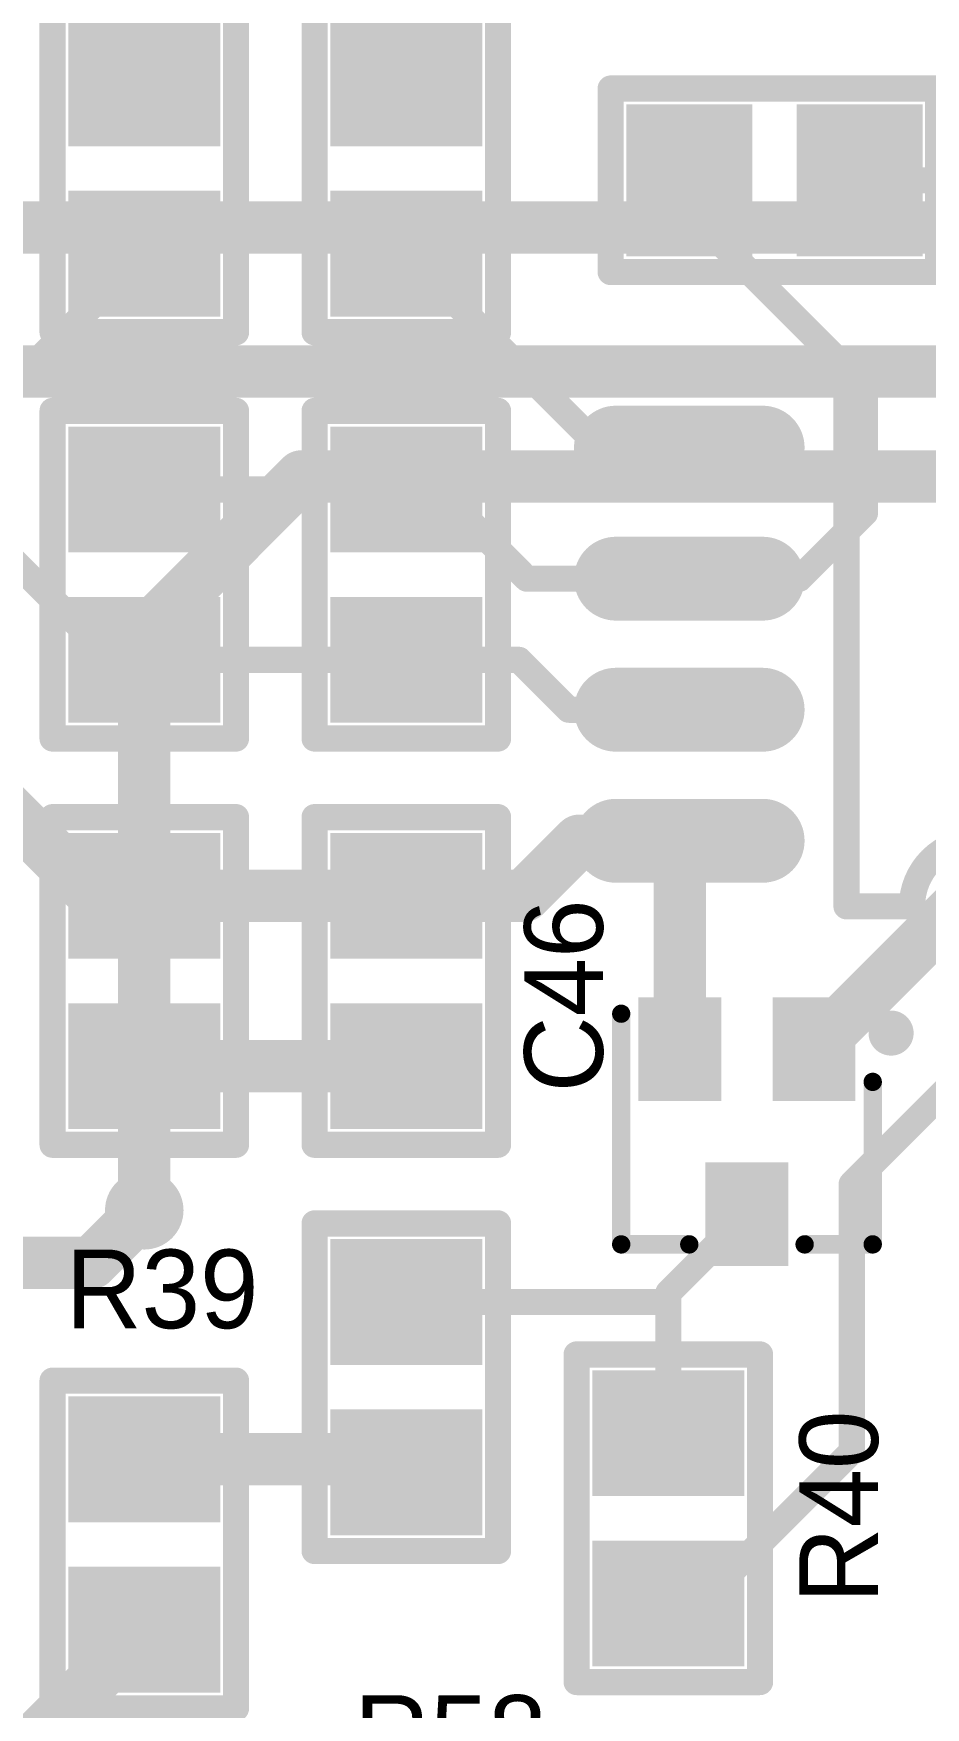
# Model space of a CAD drawing. Extents: x 1012 to 1122, y 1012 to 1122.
# Drawn here: x 1025.34 to 1033.99, y 1056.65 to 1072.87 of the extents above; entities that cross this region are included whole.
import ezdxf

# ---------------------------------------------------------------- set-up
doc = ezdxf.new("R2010")
doc.units = 0
doc.layers.get('0').update_dxf_attribs({"linetype": 'CONTINUOUS'})
for name, color, linetype in [('BOTTOMLAYER', 5, 'CONTINUOUS'), ('BOTTOMSOLDER', 6, 'CONTINUOUS'), ('MULTILAYER', 9, 'CONTINUOUS'), ('TOPLAYER', 1, 'CONTINUOUS'), ('TOPOVERLAY', 2, 'CONTINUOUS'), ('TOPPASTE', 8, 'CONTINUOUS'), ('TOPSOLDER', 216, 'CONTINUOUS')]:
    doc.layers.add(name, color=color, linetype=linetype)

# ---------------------------------------------------------------- blocks, each defined once
blk = doc.blocks.new('CC0603_50')
at = {"layer": 'TOPLAYER'}
for points in [[(-0.508, -0.635), (0.508, -0.635), (-0.508, 0.635), (0.508, 0.635)], [(1.143, -0.635), (2.159, -0.635), (1.143, 0.635), (2.159, 0.635)]]:
    blk.add_solid(points, dxfattribs=at)
at = {"layer": 'TOPOVERLAY', "const_width": 0.254}
for points in [[(-0.762, 0.889), (-0.762, -0.889)], [(-0.762, 0.889), (-0.508, 0.889)], [(-0.508, 0.889), (2.413, 0.889)], [(2.413, 0.889), (2.413, -0.889)], [(-0.762, -0.889), (2.413, -0.889)]]:
    blk.add_lwpolyline(points, dxfattribs=at)
at = {"layer": 'TOPOVERLAY', "const_width": 0.127}
for points in [[(-0.8255, 0.889, 1), (-0.6985, 0.889, 1)], [(-0.8255, 0.889, 1), (-0.6985, 0.889, 1)], [(-0.5715, 0.889, 1), (-0.4445, 0.889, 1)], [(-0.5715, 0.889, 1), (-0.4445, 0.889, 1)], [(2.3495, 0.889, 1), (2.4765, 0.889, 1)], [(2.3495, 0.889, 1), (2.4765, 0.889, 1)], [(-0.8255, -0.889, 1), (-0.6985, -0.889, 1)], [(-0.8255, -0.889, 1), (-0.6985, -0.889, 1)], [(2.3495, -0.889, 1), (2.4765, -0.889, 1)], [(2.3495, -0.889, 1), (2.4765, -0.889, 1)]]:
    blk.add_lwpolyline(points, format="xyb", close=True, dxfattribs=at)
at = {"layer": 'TOPPASTE'}
for points in [[(-0.508, -0.635), (0.508, -0.635), (-0.508, 0.635), (0.508, 0.635)], [(1.143, -0.635), (2.159, -0.635), (1.143, 0.635), (2.159, 0.635)]]:
    blk.add_solid(points, dxfattribs=at)
at = {"layer": 'TOPSOLDER'}
for points in [[(-0.6096, -0.7366), (0.6096, -0.7366), (-0.6096, 0.7366), (0.6096, 0.7366)], [(1.0414, -0.7366), (2.2606, -0.7366), (1.0414, 0.7366), (2.2606, 0.7366)]]:
    blk.add_solid(points, dxfattribs=at)
blk = doc.blocks.new('CC0603_52')
at = {"layer": 'TOPLAYER'}
for points in [[(-0.508, -0.635), (0.508, -0.635), (-0.508, 0.635), (0.508, 0.635)], [(1.143, -0.635), (2.159, -0.635), (1.143, 0.635), (2.159, 0.635)]]:
    blk.add_solid(points, dxfattribs=at)
at = {"layer": 'TOPOVERLAY', "const_width": 0.254}
for points in [[(-0.762, -0.889), (-0.762, 0.889)], [(-0.508, 0.889), (-0.762, 0.889)], [(2.413, 0.889), (-0.508, 0.889)], [(2.413, -0.889), (2.413, 0.889)], [(2.413, -0.889), (-0.762, -0.889)]]:
    blk.add_lwpolyline(points, dxfattribs=at)
at = {"layer": 'TOPOVERLAY', "const_width": 0.127}
for points in [[(-0.8255, 0.889, 1), (-0.6985, 0.889, 1)], [(-0.8255, 0.889, 1), (-0.6985, 0.889, 1)], [(-0.5715, 0.889, 1), (-0.4445, 0.889, 1)], [(-0.5715, 0.889, 1), (-0.4445, 0.889, 1)], [(2.3495, 0.889, 1), (2.4765, 0.889, 1)], [(2.3495, 0.889, 1), (2.4765, 0.889, 1)], [(-0.8255, -0.889, 1), (-0.6985, -0.889, 1)], [(-0.8255, -0.889, 1), (-0.6985, -0.889, 1)], [(2.3495, -0.889, 1), (2.4765, -0.889, 1)], [(2.3495, -0.889, 1), (2.4765, -0.889, 1)]]:
    blk.add_lwpolyline(points, format="xyb", close=True, dxfattribs=at)
at = {"layer": 'TOPPASTE'}
for points in [[(-0.508, -0.635), (0.508, -0.635), (-0.508, 0.635), (0.508, 0.635)], [(1.143, -0.635), (2.159, -0.635), (1.143, 0.635), (2.159, 0.635)]]:
    blk.add_solid(points, dxfattribs=at)
at = {"layer": 'TOPSOLDER'}
for points in [[(-0.6096, -0.7366), (0.6096, -0.7366), (-0.6096, 0.7366), (0.6096, 0.7366)], [(1.0414, -0.7366), (2.2606, -0.7366), (1.0414, 0.7366), (2.2606, 0.7366)]]:
    blk.add_solid(points, dxfattribs=at)
blk = doc.blocks.new('CC0603_54')
at = {"layer": 'TOPLAYER'}
for points in [[(-0.508, -0.635), (0.508, -0.635), (-0.508, 0.635), (0.508, 0.635)], [(1.143, -0.635), (2.159, -0.635), (1.143, 0.635), (2.159, 0.635)]]:
    blk.add_solid(points, dxfattribs=at)
at = {"layer": 'TOPOVERLAY', "const_width": 0.254}
for points in [[(-0.762, -0.889), (-0.762, 0.889)], [(-0.508, 0.889), (-0.762, 0.889)], [(2.413, 0.889), (-0.508, 0.889)], [(2.413, -0.889), (2.413, 0.889)], [(2.413, -0.889), (-0.762, -0.889)]]:
    blk.add_lwpolyline(points, dxfattribs=at)
at = {"layer": 'TOPOVERLAY', "const_width": 0.127}
for points in [[(-0.8255, 0.889, 1), (-0.6985, 0.889, 1)], [(-0.8255, 0.889, 1), (-0.6985, 0.889, 1)], [(-0.5715, 0.889, 1), (-0.4445, 0.889, 1)], [(-0.5715, 0.889, 1), (-0.4445, 0.889, 1)], [(2.3495, 0.889, 1), (2.4765, 0.889, 1)], [(2.3495, 0.889, 1), (2.4765, 0.889, 1)], [(-0.8255, -0.889, 1), (-0.6985, -0.889, 1)], [(-0.8255, -0.889, 1), (-0.6985, -0.889, 1)], [(2.3495, -0.889, 1), (2.4765, -0.889, 1)], [(2.3495, -0.889, 1), (2.4765, -0.889, 1)]]:
    blk.add_lwpolyline(points, format="xyb", close=True, dxfattribs=at)
at = {"layer": 'TOPPASTE'}
for points in [[(-0.508, -0.635), (0.508, -0.635), (-0.508, 0.635), (0.508, 0.635)], [(1.143, -0.635), (2.159, -0.635), (1.143, 0.635), (2.159, 0.635)]]:
    blk.add_solid(points, dxfattribs=at)
at = {"layer": 'TOPSOLDER'}
for points in [[(-0.6096, -0.7366), (0.6096, -0.7366), (-0.6096, 0.7366), (0.6096, 0.7366)], [(1.0414, -0.7366), (2.2606, -0.7366), (1.0414, 0.7366), (2.2606, 0.7366)]]:
    blk.add_solid(points, dxfattribs=at)
blk = doc.blocks.new('CC0603_56')
at = {"layer": 'TOPLAYER'}
for points in [[(-0.508, -0.635), (0.508, -0.635), (-0.508, 0.635), (0.508, 0.635)], [(1.143, -0.635), (2.159, -0.635), (1.143, 0.635), (2.159, 0.635)]]:
    blk.add_solid(points, dxfattribs=at)
at = {"layer": 'TOPOVERLAY', "const_width": 0.254}
for points in [[(-0.762, 0.889), (-0.762, -0.889)], [(-0.762, 0.889), (-0.508, 0.889)], [(-0.508, 0.889), (2.413, 0.889)], [(2.413, 0.889), (2.413, -0.889)], [(-0.762, -0.889), (2.413, -0.889)]]:
    blk.add_lwpolyline(points, dxfattribs=at)
at = {"layer": 'TOPOVERLAY', "const_width": 0.127}
for points in [[(-0.8255, 0.889, 1), (-0.6985, 0.889, 1)], [(-0.8255, 0.889, 1), (-0.6985, 0.889, 1)], [(-0.5715, 0.889, 1), (-0.4445, 0.889, 1)], [(-0.5715, 0.889, 1), (-0.4445, 0.889, 1)], [(2.3495, 0.889, 1), (2.4765, 0.889, 1)], [(2.3495, 0.889, 1), (2.4765, 0.889, 1)], [(-0.8255, -0.889, 1), (-0.6985, -0.889, 1)], [(-0.8255, -0.889, 1), (-0.6985, -0.889, 1)], [(2.3495, -0.889, 1), (2.4765, -0.889, 1)], [(2.3495, -0.889, 1), (2.4765, -0.889, 1)]]:
    blk.add_lwpolyline(points, format="xyb", close=True, dxfattribs=at)
at = {"layer": 'TOPPASTE'}
for points in [[(-0.508, -0.635), (0.508, -0.635), (-0.508, 0.635), (0.508, 0.635)], [(1.143, -0.635), (2.159, -0.635), (1.143, 0.635), (2.159, 0.635)]]:
    blk.add_solid(points, dxfattribs=at)
at = {"layer": 'TOPSOLDER'}
for points in [[(-0.6096, -0.7366), (0.6096, -0.7366), (-0.6096, 0.7366), (0.6096, 0.7366)], [(1.0414, -0.7366), (2.2606, -0.7366), (1.0414, 0.7366), (2.2606, 0.7366)]]:
    blk.add_solid(points, dxfattribs=at)
blk = doc.blocks.new('CC0603_57')
at = {"layer": 'TOPLAYER'}
for points in [[(-0.508, -0.635), (0.508, -0.635), (-0.508, 0.635), (0.508, 0.635)], [(1.143, -0.635), (2.159, -0.635), (1.143, 0.635), (2.159, 0.635)]]:
    blk.add_solid(points, dxfattribs=at)
at = {"layer": 'TOPOVERLAY', "const_width": 0.254}
for points in [[(-0.762, 0.889), (-0.762, -0.889)], [(-0.762, 0.889), (-0.508, 0.889)], [(-0.508, 0.889), (2.413, 0.889)], [(2.413, 0.889), (2.413, -0.889)], [(-0.762, -0.889), (2.413, -0.889)]]:
    blk.add_lwpolyline(points, dxfattribs=at)
at = {"layer": 'TOPOVERLAY', "const_width": 0.127}
for points in [[(-0.8255, 0.889, 1), (-0.6985, 0.889, 1)], [(-0.8255, 0.889, 1), (-0.6985, 0.889, 1)], [(-0.5715, 0.889, 1), (-0.4445, 0.889, 1)], [(-0.5715, 0.889, 1), (-0.4445, 0.889, 1)], [(2.3495, 0.889, 1), (2.4765, 0.889, 1)], [(2.3495, 0.889, 1), (2.4765, 0.889, 1)], [(-0.8255, -0.889, 1), (-0.6985, -0.889, 1)], [(-0.8255, -0.889, 1), (-0.6985, -0.889, 1)], [(2.3495, -0.889, 1), (2.4765, -0.889, 1)], [(2.3495, -0.889, 1), (2.4765, -0.889, 1)]]:
    blk.add_lwpolyline(points, format="xyb", close=True, dxfattribs=at)
at = {"layer": 'TOPPASTE'}
for points in [[(-0.508, -0.635), (0.508, -0.635), (-0.508, 0.635), (0.508, 0.635)], [(1.143, -0.635), (2.159, -0.635), (1.143, 0.635), (2.159, 0.635)]]:
    blk.add_solid(points, dxfattribs=at)
at = {"layer": 'TOPSOLDER'}
for points in [[(-0.6096, -0.7366), (0.6096, -0.7366), (-0.6096, 0.7366), (0.6096, 0.7366)], [(1.0414, -0.7366), (2.2606, -0.7366), (1.0414, 0.7366), (2.2606, 0.7366)]]:
    blk.add_solid(points, dxfattribs=at)
blk = doc.blocks.new('SOT_323_102')
at = {"layer": 'TOPLAYER'}
for points in [[(-1.2, 0.95), (-1.2, 0.35), (-0.4, 0.95), (-0.4, 0.35)], [(0.4, 0.3), (0.4, -0.3), (1.2, 0.3), (1.2, -0.3)], [(-1.2, -0.35), (-1.2, -0.95), (-0.4, -0.35), (-0.4, -0.95)]]:
    blk.add_solid(points, dxfattribs=at)
at = {"layer": 'TOPOVERLAY'}
for points, const_width in [([(-0.864, 1.397, 1), (-1.047, 1.397, 1)], 0.254), ([(-1.11, 1.397, 1), (-0.983, 1.397, 1)], 0.127), ([(-0.927, 1.397, 1), (-0.8, 1.397, 1)], 0.127), ([(-0.527, 1.219, 1), (-0.438, 1.219, 1)], 0.0889), ([(1.048, 1.219, 1), (1.137, 1.219, 1)], 0.0889), ([(1.048, 1.219, 1), (1.137, 1.219, 1)], 0.0889), ([(1.048, 0.559, 1), (1.137, 0.559, 1)], 0.0889), ([(1.048, -0.559, 1), (1.137, -0.559, 1)], 0.0889), ([(-1.187, -1.219, 1), (-1.099, -1.219, 1)], 0.0889), ([(1.048, -1.219, 1), (1.137, -1.219, 1)], 0.0889), ([(1.048, -1.219, 1), (1.137, -1.219, 1)], 0.0889)]:
    blk.add_lwpolyline(points, format="xyb", close=True, dxfattribs=dict(at, const_width=const_width))
at = {"layer": 'TOPOVERLAY', "const_width": 0.178}
for points in [[(1.092, 1.219), (-0.483, 1.219)], [(1.092, 0.559), (1.092, 1.219)], [(1.092, -1.219), (1.092, -0.559)], [(1.092, -1.219), (-1.143, -1.219)]]:
    blk.add_lwpolyline(points, dxfattribs=at)
at = {"layer": 'TOPPASTE'}
for points in [[(-1.2, 0.95), (-1.2, 0.35), (-0.4, 0.95), (-0.4, 0.35)], [(0.4, 0.3), (0.4, -0.3), (1.2, 0.3), (1.2, -0.3)], [(-1.2, -0.35), (-1.2, -0.95), (-0.4, -0.35), (-0.4, -0.95)]]:
    blk.add_solid(points, dxfattribs=at)
at = {"layer": 'TOPSOLDER'}
for points in [[(-1.302, 1.052), (-1.302, 0.248), (-0.298, 1.052), (-0.298, 0.248)], [(0.298, 0.402), (0.298, -0.402), (1.302, 0.402), (1.302, -0.402)], [(-1.302, -0.248), (-1.302, -1.052), (-0.298, -0.248), (-0.298, -1.052)]]:
    blk.add_solid(points, dxfattribs=at)
blk = doc.blocks.new('CC0603_163')
at = {"layer": 'TOPLAYER'}
for points in [[(-0.508, -0.635), (0.508, -0.635), (-0.508, 0.635), (0.508, 0.635)], [(1.143, -0.635), (2.159, -0.635), (1.143, 0.635), (2.159, 0.635)]]:
    blk.add_solid(points, dxfattribs=at)
at = {"layer": 'TOPOVERLAY', "const_width": 0.254}
for points in [[(-0.762, 0.889), (-0.762, -0.889)], [(-0.762, 0.889), (-0.508, 0.889)], [(-0.508, 0.889), (2.413, 0.889)], [(2.413, 0.889), (2.413, -0.889)], [(-0.762, -0.889), (2.413, -0.889)]]:
    blk.add_lwpolyline(points, dxfattribs=at)
at = {"layer": 'TOPOVERLAY', "const_width": 0.127}
for points in [[(-0.8255, 0.889, 1), (-0.6985, 0.889, 1)], [(-0.8255, 0.889, 1), (-0.6985, 0.889, 1)], [(-0.5715, 0.889, 1), (-0.4445, 0.889, 1)], [(-0.5715, 0.889, 1), (-0.4445, 0.889, 1)], [(2.3495, 0.889, 1), (2.4765, 0.889, 1)], [(2.3495, 0.889, 1), (2.4765, 0.889, 1)], [(-0.8255, -0.889, 1), (-0.6985, -0.889, 1)], [(-0.8255, -0.889, 1), (-0.6985, -0.889, 1)], [(2.3495, -0.889, 1), (2.4765, -0.889, 1)], [(2.3495, -0.889, 1), (2.4765, -0.889, 1)]]:
    blk.add_lwpolyline(points, format="xyb", close=True, dxfattribs=at)
at = {"layer": 'TOPPASTE'}
for points in [[(-0.508, -0.635), (0.508, -0.635), (-0.508, 0.635), (0.508, 0.635)], [(1.143, -0.635), (2.159, -0.635), (1.143, 0.635), (2.159, 0.635)]]:
    blk.add_solid(points, dxfattribs=at)
at = {"layer": 'TOPSOLDER'}
for points in [[(-0.6096, -0.7366), (0.6096, -0.7366), (-0.6096, 0.7366), (0.6096, 0.7366)], [(1.0414, -0.7366), (2.2606, -0.7366), (1.0414, 0.7366), (2.2606, 0.7366)]]:
    blk.add_solid(points, dxfattribs=at)
blk = doc.blocks.new('CC0603_165')
at = {"layer": 'TOPLAYER'}
for points in [[(-0.508, -0.635), (0.508, -0.635), (-0.508, 0.635), (0.508, 0.635)], [(1.143, -0.635), (2.159, -0.635), (1.143, 0.635), (2.159, 0.635)]]:
    blk.add_solid(points, dxfattribs=at)
at = {"layer": 'TOPOVERLAY', "const_width": 0.254}
for points in [[(-0.762, -0.889), (-0.762, 0.889)], [(-0.508, 0.889), (-0.762, 0.889)], [(2.413, 0.889), (-0.508, 0.889)], [(2.413, -0.889), (2.413, 0.889)], [(2.413, -0.889), (-0.762, -0.889)]]:
    blk.add_lwpolyline(points, dxfattribs=at)
at = {"layer": 'TOPOVERLAY', "const_width": 0.127}
for points in [[(-0.8255, 0.889, 1), (-0.6985, 0.889, 1)], [(-0.8255, 0.889, 1), (-0.6985, 0.889, 1)], [(-0.5715, 0.889, 1), (-0.4445, 0.889, 1)], [(-0.5715, 0.889, 1), (-0.4445, 0.889, 1)], [(2.3495, 0.889, 1), (2.4765, 0.889, 1)], [(2.3495, 0.889, 1), (2.4765, 0.889, 1)], [(-0.8255, -0.889, 1), (-0.6985, -0.889, 1)], [(-0.8255, -0.889, 1), (-0.6985, -0.889, 1)], [(2.3495, -0.889, 1), (2.4765, -0.889, 1)], [(2.3495, -0.889, 1), (2.4765, -0.889, 1)]]:
    blk.add_lwpolyline(points, format="xyb", close=True, dxfattribs=at)
at = {"layer": 'TOPPASTE'}
for points in [[(-0.508, -0.635), (0.508, -0.635), (-0.508, 0.635), (0.508, 0.635)], [(1.143, -0.635), (2.159, -0.635), (1.143, 0.635), (2.159, 0.635)]]:
    blk.add_solid(points, dxfattribs=at)
at = {"layer": 'TOPSOLDER'}
for points in [[(-0.6096, -0.7366), (0.6096, -0.7366), (-0.6096, 0.7366), (0.6096, 0.7366)], [(1.0414, -0.7366), (2.2606, -0.7366), (1.0414, 0.7366), (2.2606, 0.7366)]]:
    blk.add_solid(points, dxfattribs=at)
blk = doc.blocks.new('CC0603_166')
at = {"layer": 'TOPLAYER'}
for points in [[(-0.508, -0.635), (0.508, -0.635), (-0.508, 0.635), (0.508, 0.635)], [(1.143, -0.635), (2.159, -0.635), (1.143, 0.635), (2.159, 0.635)]]:
    blk.add_solid(points, dxfattribs=at)
at = {"layer": 'TOPOVERLAY', "const_width": 0.254}
for points in [[(-0.762, 0.889), (-0.508, 0.889)], [(-0.762, 0.889), (-0.762, -0.889)], [(-0.508, 0.889), (2.413, 0.889)], [(2.413, 0.889), (2.413, -0.889)], [(-0.762, -0.889), (2.413, -0.889)]]:
    blk.add_lwpolyline(points, dxfattribs=at)
at = {"layer": 'TOPOVERLAY', "const_width": 0.127}
for points in [[(-0.8255, 0.889, 1), (-0.6985, 0.889, 1)], [(-0.8255, 0.889, 1), (-0.6985, 0.889, 1)], [(-0.5715, 0.889, 1), (-0.4445, 0.889, 1)], [(-0.5715, 0.889, 1), (-0.4445, 0.889, 1)], [(2.3495, 0.889, 1), (2.4765, 0.889, 1)], [(2.3495, 0.889, 1), (2.4765, 0.889, 1)], [(-0.8255, -0.889, 1), (-0.6985, -0.889, 1)], [(-0.8255, -0.889, 1), (-0.6985, -0.889, 1)], [(2.3495, -0.889, 1), (2.4765, -0.889, 1)], [(2.3495, -0.889, 1), (2.4765, -0.889, 1)]]:
    blk.add_lwpolyline(points, format="xyb", close=True, dxfattribs=at)
at = {"layer": 'TOPPASTE'}
for points in [[(-0.508, -0.635), (0.508, -0.635), (-0.508, 0.635), (0.508, 0.635)], [(1.143, -0.635), (2.159, -0.635), (1.143, 0.635), (2.159, 0.635)]]:
    blk.add_solid(points, dxfattribs=at)
at = {"layer": 'TOPSOLDER'}
for points in [[(-0.6096, -0.7366), (0.6096, -0.7366), (-0.6096, 0.7366), (0.6096, 0.7366)], [(1.0414, -0.7366), (2.2606, -0.7366), (1.0414, 0.7366), (2.2606, 0.7366)]]:
    blk.add_solid(points, dxfattribs=at)
blk = doc.blocks.new('CC0603_167')
at = {"layer": 'TOPLAYER'}
for points in [[(-0.508, -0.635), (0.508, -0.635), (-0.508, 0.635), (0.508, 0.635)], [(1.143, -0.635), (2.159, -0.635), (1.143, 0.635), (2.159, 0.635)]]:
    blk.add_solid(points, dxfattribs=at)
at = {"layer": 'TOPOVERLAY', "const_width": 0.254}
for points in [[(-0.762, -0.889), (-0.762, 0.889)], [(-0.762, 0.889), (-0.508, 0.889)], [(-0.508, 0.889), (2.413, 0.889)], [(2.413, -0.889), (2.413, 0.889)], [(-0.762, -0.889), (2.413, -0.889)]]:
    blk.add_lwpolyline(points, dxfattribs=at)
at = {"layer": 'TOPOVERLAY', "const_width": 0.127}
for points in [[(-0.8255, 0.889, 1), (-0.6985, 0.889, 1)], [(-0.8255, 0.889, 1), (-0.6985, 0.889, 1)], [(-0.5715, 0.889, 1), (-0.4445, 0.889, 1)], [(-0.5715, 0.889, 1), (-0.4445, 0.889, 1)], [(2.3495, 0.889, 1), (2.4765, 0.889, 1)], [(2.3495, 0.889, 1), (2.4765, 0.889, 1)], [(-0.8255, -0.889, 1), (-0.6985, -0.889, 1)], [(-0.8255, -0.889, 1), (-0.6985, -0.889, 1)], [(2.3495, -0.889, 1), (2.4765, -0.889, 1)], [(2.3495, -0.889, 1), (2.4765, -0.889, 1)]]:
    blk.add_lwpolyline(points, format="xyb", close=True, dxfattribs=at)
at = {"layer": 'TOPPASTE'}
for points in [[(-0.508, -0.635), (0.508, -0.635), (-0.508, 0.635), (0.508, 0.635)], [(1.143, -0.635), (2.159, -0.635), (1.143, 0.635), (2.159, 0.635)]]:
    blk.add_solid(points, dxfattribs=at)
at = {"layer": 'TOPSOLDER'}
for points in [[(-0.6096, -0.7366), (0.6096, -0.7366), (-0.6096, 0.7366), (0.6096, 0.7366)], [(1.0414, -0.7366), (2.2606, -0.7366), (1.0414, 0.7366), (2.2606, 0.7366)]]:
    blk.add_solid(points, dxfattribs=at)
blk = doc.blocks.new('CC0603_175')
at = {"layer": 'TOPLAYER'}
for points in [[(-0.508, -0.635), (0.508, -0.635), (-0.508, 0.635), (0.508, 0.635)], [(1.143, -0.635), (2.159, -0.635), (1.143, 0.635), (2.159, 0.635)]]:
    blk.add_solid(points, dxfattribs=at)
at = {"layer": 'TOPOVERLAY', "const_width": 0.254}
for points in [[(-0.762, 0.889), (-0.762, -0.889)], [(-0.762, 0.889), (-0.508, 0.889)], [(-0.508, 0.889), (2.413, 0.889)], [(2.413, 0.889), (2.413, -0.889)], [(-0.762, -0.889), (2.413, -0.889)]]:
    blk.add_lwpolyline(points, dxfattribs=at)
at = {"layer": 'TOPOVERLAY', "const_width": 0.127}
for points in [[(-0.8255, 0.889, 1), (-0.6985, 0.889, 1)], [(-0.8255, 0.889, 1), (-0.6985, 0.889, 1)], [(-0.5715, 0.889, 1), (-0.4445, 0.889, 1)], [(-0.5715, 0.889, 1), (-0.4445, 0.889, 1)], [(2.3495, 0.889, 1), (2.4765, 0.889, 1)], [(2.3495, 0.889, 1), (2.4765, 0.889, 1)], [(-0.8255, -0.889, 1), (-0.6985, -0.889, 1)], [(-0.8255, -0.889, 1), (-0.6985, -0.889, 1)], [(2.3495, -0.889, 1), (2.4765, -0.889, 1)], [(2.3495, -0.889, 1), (2.4765, -0.889, 1)]]:
    blk.add_lwpolyline(points, format="xyb", close=True, dxfattribs=at)
at = {"layer": 'TOPPASTE'}
for points in [[(-0.508, -0.635), (0.508, -0.635), (-0.508, 0.635), (0.508, 0.635)], [(1.143, -0.635), (2.159, -0.635), (1.143, 0.635), (2.159, 0.635)]]:
    blk.add_solid(points, dxfattribs=at)
at = {"layer": 'TOPSOLDER'}
for points in [[(-0.6096, -0.7366), (0.6096, -0.7366), (-0.6096, 0.7366), (0.6096, 0.7366)], [(1.0414, -0.7366), (2.2606, -0.7366), (1.0414, 0.7366), (2.2606, 0.7366)]]:
    blk.add_solid(points, dxfattribs=at)
blk = doc.blocks.new('SO_8_237')
at = {"layer": 'TOPLAYER', "const_width": 0.6096}
for points in [[(0.7112, 0), (-0.7112, 0)], [(6.2992, 0), (4.8768, 0)], [(0.7112, -1.27), (-0.7112, -1.27)], [(6.2992, -1.27), (4.8768, -1.27)], [(0.7112, -2.54), (-0.7112, -2.54)], [(6.2992, -2.54), (4.8768, -2.54)], [(0.7112, -3.81), (-0.7112, -3.81)], [(6.2992, -3.81), (4.8768, -3.81)]]:
    blk.add_lwpolyline(points, dxfattribs=at)
at = {"layer": 'TOPLAYER', "const_width": 0.3048}
for points in [[(-0.8636, 0, 1), (-0.5588, 0, 1)], [(0.5588, 0, 1), (0.8636, 0, 1)], [(4.7244, 0, 1), (5.0292, 0, 1)], [(6.1468, 0, 1), (6.4516, 0, 1)], [(-0.8636, -1.27, 1), (-0.5588, -1.27, 1)], [(0.5588, -1.27, 1), (0.8636, -1.27, 1)], [(4.7244, -1.27, 1), (5.0292, -1.27, 1)], [(6.1468, -1.27, 1), (6.4516, -1.27, 1)], [(-0.8636, -2.54, 1), (-0.5588, -2.54, 1)], [(0.5588, -2.54, 1), (0.8636, -2.54, 1)], [(4.7244, -2.54, 1), (5.0292, -2.54, 1)], [(6.1468, -2.54, 1), (6.4516, -2.54, 1)], [(-0.8636, -3.81, 1), (-0.5588, -3.81, 1)], [(0.5588, -3.81, 1), (0.8636, -3.81, 1)], [(4.7244, -3.81, 1), (5.0292, -3.81, 1)], [(6.1468, -3.81, 1), (6.4516, -3.81, 1)]]:
    blk.add_lwpolyline(points, format="xyb", close=True, dxfattribs=at)
at = {"layer": 'TOPOVERLAY', "const_width": 0.254}
for points in [[(1.524, 0.635), (1.524, -4.445)], [(2.159, 0.635), (1.524, 0.635)], [(4.064, 0.635), (3.429, 0.635)], [(4.064, 0.635), (4.064, -4.445)], [(4.064, -4.445), (1.524, -4.445)]]:
    blk.add_lwpolyline(points, dxfattribs=at)
at = {"layer": 'TOPOVERLAY', "const_width": 0.127}
for points in [[(1.4605, 0.635, 1), (1.5875, 0.635, 1)], [(1.4605, 0.635, 1), (1.5875, 0.635, 1)], [(2.0955, 0.635, 1), (2.2225, 0.635, 1)], [(2.0955, 0.635, 1), (2.2225, 0.635, 1)], [(3.3655, 0.635, 1), (3.4925, 0.635, 1)], [(3.3655, 0.635, 1), (3.4925, 0.635, 1)], [(4.0005, 0.635, 1), (4.1275, 0.635, 1)], [(4.0005, 0.635, 1), (4.1275, 0.635, 1)], [(1.4605, -4.445, 1), (1.5875, -4.445, 1)], [(1.4605, -4.445, 1), (1.5875, -4.445, 1)], [(4.0005, -4.445, 1), (4.1275, -4.445, 1)], [(4.0005, -4.445, 1), (4.1275, -4.445, 1)]]:
    blk.add_lwpolyline(points, format="xyb", close=True, dxfattribs=at)
at = {"layer": 'TOPOVERLAY', "const_width": 0.254}
blk.add_lwpolyline([(3.429, 0.635, -1), (2.159, 0.635)], format="xyb", dxfattribs=at)
at = {"layer": 'TOPPASTE', "const_width": 0.6096}
for points in [[(0.7112, 0), (-0.7112, 0)], [(6.2992, 0), (4.8768, 0)], [(0.7112, -1.27), (-0.7112, -1.27)], [(6.2992, -1.27), (4.8768, -1.27)], [(0.7112, -2.54), (-0.7112, -2.54)], [(6.2992, -2.54), (4.8768, -2.54)], [(0.7112, -3.81), (-0.7112, -3.81)], [(6.2992, -3.81), (4.8768, -3.81)]]:
    blk.add_lwpolyline(points, dxfattribs=at)
at = {"layer": 'TOPPASTE', "const_width": 0.3048}
for points in [[(-0.8636, 0, 1), (-0.5588, 0, 1)], [(0.5588, 0, 1), (0.8636, 0, 1)], [(4.7244, 0, 1), (5.0292, 0, 1)], [(6.1468, 0, 1), (6.4516, 0, 1)], [(-0.8636, -1.27, 1), (-0.5588, -1.27, 1)], [(0.5588, -1.27, 1), (0.8636, -1.27, 1)], [(4.7244, -1.27, 1), (5.0292, -1.27, 1)], [(6.1468, -1.27, 1), (6.4516, -1.27, 1)], [(-0.8636, -2.54, 1), (-0.5588, -2.54, 1)], [(0.5588, -2.54, 1), (0.8636, -2.54, 1)], [(4.7244, -2.54, 1), (5.0292, -2.54, 1)], [(6.1468, -2.54, 1), (6.4516, -2.54, 1)], [(-0.8636, -3.81, 1), (-0.5588, -3.81, 1)], [(0.5588, -3.81, 1), (0.8636, -3.81, 1)], [(4.7244, -3.81, 1), (5.0292, -3.81, 1)], [(6.1468, -3.81, 1), (6.4516, -3.81, 1)]]:
    blk.add_lwpolyline(points, format="xyb", close=True, dxfattribs=at)
at = {"layer": 'TOPSOLDER', "const_width": 0.8128}
for points in [[(0.7112, 0), (-0.7112, 0)], [(6.2992, 0), (4.8768, 0)], [(0.7112, -1.27), (-0.7112, -1.27)], [(6.2992, -1.27), (4.8768, -1.27)], [(0.7112, -2.54), (-0.7112, -2.54)], [(6.2992, -2.54), (4.8768, -2.54)], [(0.7112, -3.81), (-0.7112, -3.81)], [(6.2992, -3.81), (4.8768, -3.81)]]:
    blk.add_lwpolyline(points, dxfattribs=at)
at = {"layer": 'TOPSOLDER', "const_width": 0.4064}
for points in [[(-0.9144, 0, 1), (-0.508, 0, 1)], [(0.508, 0, 1), (0.9144, 0, 1)], [(4.6736, 0, 1), (5.08, 0, 1)], [(6.096, 0, 1), (6.5024, 0, 1)], [(-0.9144, -1.27, 1), (-0.508, -1.27, 1)], [(0.508, -1.27, 1), (0.9144, -1.27, 1)], [(4.6736, -1.27, 1), (5.08, -1.27, 1)], [(6.096, -1.27, 1), (6.5024, -1.27, 1)], [(-0.9144, -2.54, 1), (-0.508, -2.54, 1)], [(0.508, -2.54, 1), (0.9144, -2.54, 1)], [(4.6736, -2.54, 1), (5.08, -2.54, 1)], [(6.096, -2.54, 1), (6.5024, -2.54, 1)], [(-0.9144, -3.81, 1), (-0.508, -3.81, 1)], [(0.508, -3.81, 1), (0.9144, -3.81, 1)], [(4.6736, -3.81, 1), (5.08, -3.81, 1)], [(6.096, -3.81, 1), (6.5024, -3.81, 1)]]:
    blk.add_lwpolyline(points, format="xyb", close=True, dxfattribs=at)

msp = doc.modelspace()

# ---------------------------------------------------------------- linework, layer by layer
at = {"layer": 'BOTTOMLAYER', "const_width": 0.508}
for points in [[(1019.175, 1070.991), (1038.86, 1070.991)], [(1018.032, 1069.594), (1052.322, 1069.594)], [(1026.414, 1067.054), (1027.938, 1068.578)], [(1027.938, 1068.578), (1043.432, 1068.578)], [(1026.414, 1061.466), (1026.414, 1067.054)], [(1025.906, 1060.958), (1026.414, 1061.466)], [(1020.978, 1060.958), (1025.906, 1060.958)]]:
    msp.add_lwpolyline(points, dxfattribs=at)
at = {"layer": 'BOTTOMLAYER'}
for points, const_width in [([(1027.811, 1068.578, 1), (1028.065, 1068.578, 1)], 0.254), ([(1027.811, 1068.578, 1), (1028.065, 1068.578, 1)], 0.254), ([(1026.287, 1067.054, 1), (1026.541, 1067.054, 1)], 0.254), ([(1026.287, 1067.054, 1), (1026.541, 1067.054, 1)], 0.254), ([(1026.274, 1061.466, 1), (1026.554, 1061.466, 1)], 0.279), ([(1026.287, 1061.466, 1), (1026.541, 1061.466, 1)], 0.254), ([(1026.287, 1061.466, 1), (1026.541, 1061.466, 1)], 0.254), ([(1025.779, 1060.958, 1), (1026.033, 1060.958, 1)], 0.254), ([(1025.779, 1060.958, 1), (1026.033, 1060.958, 1)], 0.254)]:
    msp.add_lwpolyline(points, format="xyb", close=True, dxfattribs=dict(at, const_width=const_width))
at = {"layer": 'BOTTOMSOLDER', "const_width": 0.381}
msp.add_lwpolyline([(1026.224, 1061.466, 1), (1026.604, 1061.466, 1)], format="xyb", close=True, dxfattribs=at)
at = {"layer": 'MULTILAYER', "const_width": 0.279}
msp.add_lwpolyline([(1026.274, 1061.466, 1), (1026.554, 1061.466, 1)], format="xyb", close=True, dxfattribs=at)
at = {"layer": 'TOPLAYER'}
for points, const_width in [([(1026.414, 1072.388), (1026.414, 1074.674)], 0.254), ([(1028.954, 1072.388), (1028.954, 1073.404)], 0.508), ([(1031.697, 1071.143), (1031.697, 1071.448)], 0.254), ([(1033.348, 1071.448), (1035.634, 1071.448)], 0.254), ([(1031.697, 1071.143), (1033.399, 1069.442)], 0.254), ([(1025.144, 1069.467), (1026.414, 1070.737)], 0.254), ([(1028.954, 1070.737), (1030.834, 1068.857)], 0.254), ([(1033.399, 1068.222), (1033.399, 1069.442)], 0.254), ([(1030.834, 1068.857), (1031.697, 1068.857)], 0.254), ([(1026.414, 1068.451), (1029.259, 1068.451)], 0.254), ([(1029.259, 1068.451), (1030.122, 1067.587)], 0.254), ([(1032.764, 1067.587), (1033.399, 1068.222)], 0.254), ([(1025.144, 1067.765), (1026.109, 1066.8)], 0.254), ([(1030.122, 1067.587), (1032.764, 1067.587)], 0.254), ([(1026.109, 1066.8), (1030.046, 1066.8)], 0.254), ([(1030.046, 1066.8), (1030.529, 1066.317)], 0.254), ([(1030.529, 1066.317), (1031.697, 1066.317)], 0.254), ([(1024.382, 1066.063), (1025.931, 1064.514)], 0.508), ([(1030.097, 1064.514), (1030.63, 1065.047)], 0.508), ([(1030.63, 1065.047), (1031.697, 1065.047)], 0.508), ([(1031.606, 1063.028), (1031.606, 1065.032)], 0.508), ([(1025.931, 1064.514), (1030.097, 1064.514)], 0.508), ([(1032.906, 1063.028), (1034.288, 1064.41)], 0.508), ([(1033.272, 1061.72), (1035.304, 1063.752)], 0.254), ([(1026.414, 1061.466), (1026.414, 1062.863)], 0.508), ([(1026.414, 1062.863), (1028.954, 1062.863)], 0.508), ([(1033.272, 1059.129), (1033.272, 1061.72)], 0.254), ([(1031.494, 1060.666), (1032.256, 1061.428)], 0.254), ([(1028.954, 1060.577), (1031.494, 1060.577)], 0.254), ([(1031.494, 1059.307), (1031.494, 1060.666)], 0.254), ([(1026.414, 1059.053), (1028.827, 1059.053)], 0.508), ([(1028.827, 1059.053), (1028.954, 1058.926)], 0.508), ([(1031.799, 1057.656), (1033.272, 1059.129)], 0.254), ([(1031.494, 1057.656), (1031.799, 1057.656)], 0.254), ([(1024.021, 1055.009), (1026.414, 1057.402)], 0.508)]:
    msp.add_lwpolyline(points, dxfattribs=dict(at, const_width=const_width))
for points, const_width in [([(1028.827, 1072.388, 1), (1029.081, 1072.388, 1)], 0.254), ([(1026.351, 1072.388, 1), (1026.477, 1072.388, 1)], 0.127), ([(1031.634, 1071.448, 1), (1031.761, 1071.448, 1)], 0.127), ([(1033.285, 1071.448, 1), (1033.412, 1071.448, 1)], 0.127), ([(1031.634, 1071.143, 1), (1031.761, 1071.143, 1)], 0.127), ([(1031.634, 1071.143, 1), (1031.761, 1071.143, 1)], 0.127), ([(1026.351, 1070.737, 1), (1026.477, 1070.737, 1)], 0.127), ([(1028.89, 1070.737, 1), (1029.017, 1070.737, 1)], 0.127), ([(1033.335, 1069.442, 1), (1033.463, 1069.442, 1)], 0.127), ([(1033.335, 1069.442, 1), (1033.463, 1069.442, 1)], 0.127), ([(1030.77, 1068.857, 1), (1030.897, 1068.857, 1)], 0.127), ([(1030.77, 1068.857, 1), (1030.897, 1068.857, 1)], 0.127), ([(1031.634, 1068.857, 1), (1031.761, 1068.857, 1)], 0.127), ([(1026.351, 1068.451, 1), (1026.477, 1068.451, 1)], 0.127), ([(1029.195, 1068.451, 1), (1029.322, 1068.451, 1)], 0.127), ([(1029.195, 1068.451, 1), (1029.322, 1068.451, 1)], 0.127), ([(1033.335, 1068.222, 1), (1033.463, 1068.222, 1)], 0.127), ([(1033.335, 1068.222, 1), (1033.463, 1068.222, 1)], 0.127), ([(1030.059, 1067.587, 1), (1030.186, 1067.587, 1)], 0.127), ([(1030.059, 1067.587, 1), (1030.186, 1067.587, 1)], 0.127), ([(1032.7, 1067.587, 1), (1032.828, 1067.587, 1)], 0.127), ([(1032.7, 1067.587, 1), (1032.828, 1067.587, 1)], 0.127), ([(1026.046, 1066.8, 1), (1026.173, 1066.8, 1)], 0.127), ([(1026.046, 1066.8, 1), (1026.173, 1066.8, 1)], 0.127), ([(1029.983, 1066.8, 1), (1030.11, 1066.8, 1)], 0.127), ([(1029.983, 1066.8, 1), (1030.11, 1066.8, 1)], 0.127), ([(1030.465, 1066.317, 1), (1030.592, 1066.317, 1)], 0.127), ([(1030.465, 1066.317, 1), (1030.592, 1066.317, 1)], 0.127), ([(1031.634, 1066.317, 1), (1031.761, 1066.317, 1)], 0.127), ([(1030.503, 1065.047, 1), (1030.757, 1065.047, 1)], 0.254), ([(1030.503, 1065.047, 1), (1030.757, 1065.047, 1)], 0.254), ([(1031.479, 1065.032, 1), (1031.733, 1065.032, 1)], 0.254), ([(1031.57, 1065.047, 1), (1031.824, 1065.047, 1)], 0.254), ([(1025.804, 1064.514, 1), (1026.058, 1064.514, 1)], 0.254), ([(1025.804, 1064.514, 1), (1026.058, 1064.514, 1)], 0.254), ([(1029.97, 1064.514, 1), (1030.224, 1064.514, 1)], 0.254), ([(1029.97, 1064.514, 1), (1030.224, 1064.514, 1)], 0.254), ([(1031.479, 1063.028, 1), (1031.733, 1063.028, 1)], 0.254), ([(1032.779, 1063.028, 1), (1033.033, 1063.028, 1)], 0.254), ([(1026.287, 1062.863, 1), (1026.541, 1062.863, 1)], 0.254), ([(1026.287, 1062.863, 1), (1026.541, 1062.863, 1)], 0.254), ([(1028.827, 1062.863, 1), (1029.081, 1062.863, 1)], 0.254), ([(1033.208, 1061.72, 1), (1033.335, 1061.72, 1)], 0.127), ([(1033.208, 1061.72, 1), (1033.335, 1061.72, 1)], 0.127), ([(1026.274, 1061.466, 1), (1026.554, 1061.466, 1)], 0.279), ([(1026.287, 1061.466, 1), (1026.541, 1061.466, 1)], 0.254), ([(1032.193, 1061.428, 1), (1032.32, 1061.428, 1)], 0.127), ([(1028.89, 1060.577, 1), (1029.017, 1060.577, 1)], 0.127), ([(1031.43, 1060.666, 1), (1031.557, 1060.666, 1)], 0.127), ([(1031.43, 1060.666, 1), (1031.557, 1060.666, 1)], 0.127), ([(1031.43, 1060.577, 1), (1031.557, 1060.577, 1)], 0.127), ([(1031.43, 1059.307, 1), (1031.557, 1059.307, 1)], 0.127), ([(1026.287, 1059.053, 1), (1026.541, 1059.053, 1)], 0.254), ([(1028.7, 1059.053, 1), (1028.954, 1059.053, 1)], 0.254), ([(1028.7, 1059.053, 1), (1028.954, 1059.053, 1)], 0.254), ([(1033.208, 1059.129, 1), (1033.335, 1059.129, 1)], 0.127), ([(1033.208, 1059.129, 1), (1033.335, 1059.129, 1)], 0.127), ([(1028.827, 1058.926, 1), (1029.081, 1058.926, 1)], 0.254), ([(1031.43, 1057.656, 1), (1031.557, 1057.656, 1)], 0.127), ([(1031.735, 1057.656, 1), (1031.862, 1057.656, 1)], 0.127), ([(1031.735, 1057.656, 1), (1031.862, 1057.656, 1)], 0.127), ([(1026.287, 1057.402, 1), (1026.541, 1057.402, 1)], 0.254)]:
    msp.add_lwpolyline(points, format="xyb", close=True, dxfattribs=dict(at, const_width=const_width))
at = {"layer": 'TOPSOLDER', "const_width": 0.381}
msp.add_lwpolyline([(1026.224, 1061.466, 1), (1026.604, 1061.466, 1)], format="xyb", close=True, dxfattribs=at)

# ---------------------------------------------------------------- block references
for name, p, rotation in [('CC0603_54', (1026.414, 1072.388), 270), ('CC0603_175', (1028.954, 1070.737), 90), ('CC0603_167', (1031.697, 1071.448), 360), ('SO_8_237', (1037.285, 1065.047), 180), ('CC0603_163', (1026.414, 1066.8), 90), ('CC0603_50', (1028.954, 1066.8), 90), ('CC0603_57', (1026.414, 1062.863), 90), ('CC0603_56', (1028.954, 1062.863), 90), ('SOT_323_102', (1032.256, 1062.228), 270), ('CC0603_165', (1028.954, 1060.577), 270), ('CC0603_166', (1031.494, 1057.656), 90), ('CC0603_52', (1026.414, 1059.053), 270)]:
    msp.add_blockref(name, p, dxfattribs=dict(rotation=rotation))

# ---------------------------------------------------------------- texts
at = {"layer": 'TOPOVERLAY'}
for s, p in [('C46', (1030.859, 1062.609)), ('R40', (1033.526, 1057.656))]:
    msp.add_text(s, height=0.762, rotation=90, dxfattribs=at).set_placement(p)
for s, p in [('R39', (1025.652, 1060.323)), ('R58', (1028.446, 1056.005))]:
    msp.add_text(s, height=0.762, dxfattribs=at).set_placement(p)

doc.saveas('drawing.dxf')
